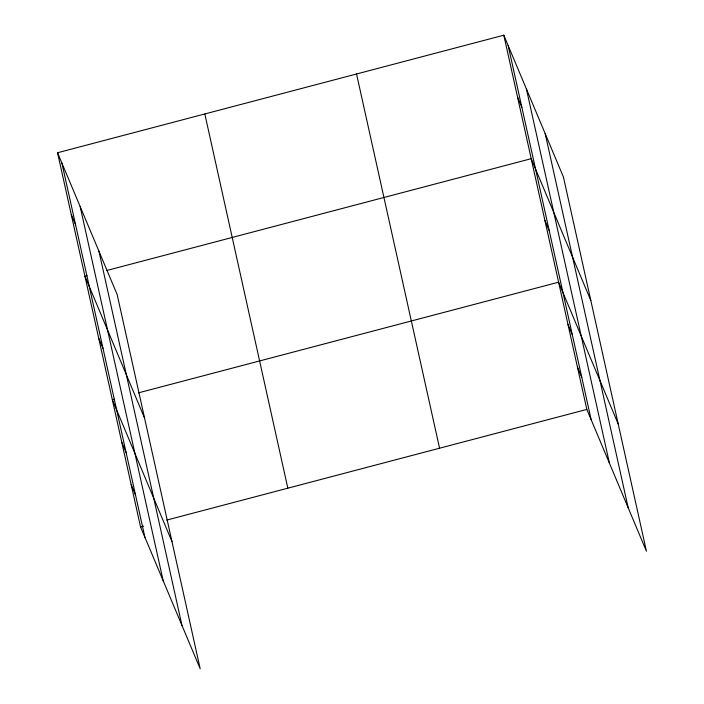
<?xml version="1.0" encoding="UTF-8"?>
<svg xmlns="http://www.w3.org/2000/svg" width="704" height="704" viewBox="0 0 704 704"><rect width="100%" height="100%" fill="white"/><g stroke="black" fill="none" stroke-linecap="round" stroke-linejoin="round"><path stroke-width="1.06" d="M57.552 152.75L117.172 294.58L200.191 668.8L140.571 526.97L57.552 152.75L503.809 35.2L563.429 177.03L646.448 551.25L586.828 409.42L503.809 35.2M87.041 275.695L84.946 276.25L144.566 418.07M106.885 270.468L531.203 158.69L590.823 300.52M114.435 399.186L112.35 399.74L171.97 541.561M138.459 392.858L558.598 282.19L618.218 424.01M140.571 526.97L143.704 526.152M166.681 520.098L586.828 409.42M517.502 96.95L521.849 107.29M544.905 220.44L549.252 230.78M568.014 324.597L572.361 334.937M577.421 367.013L581.768 377.353M71.254 214.5L75.601 224.84M98.648 337.99L102.995 348.33M121.757 442.147L126.104 452.496M131.164 484.563L135.511 494.903M545.186 133.637L628.206 507.857M526.39 88.933L609.418 463.153M508.156 45.54L591.175 419.76M356.541 73.99L439.569 448.21M204.82 113.96L287.839 488.18M98.93 251.187L181.958 625.407M80.142 206.483L163.161 580.703M61.899 163.09L144.918 537.319"/></g></svg>
